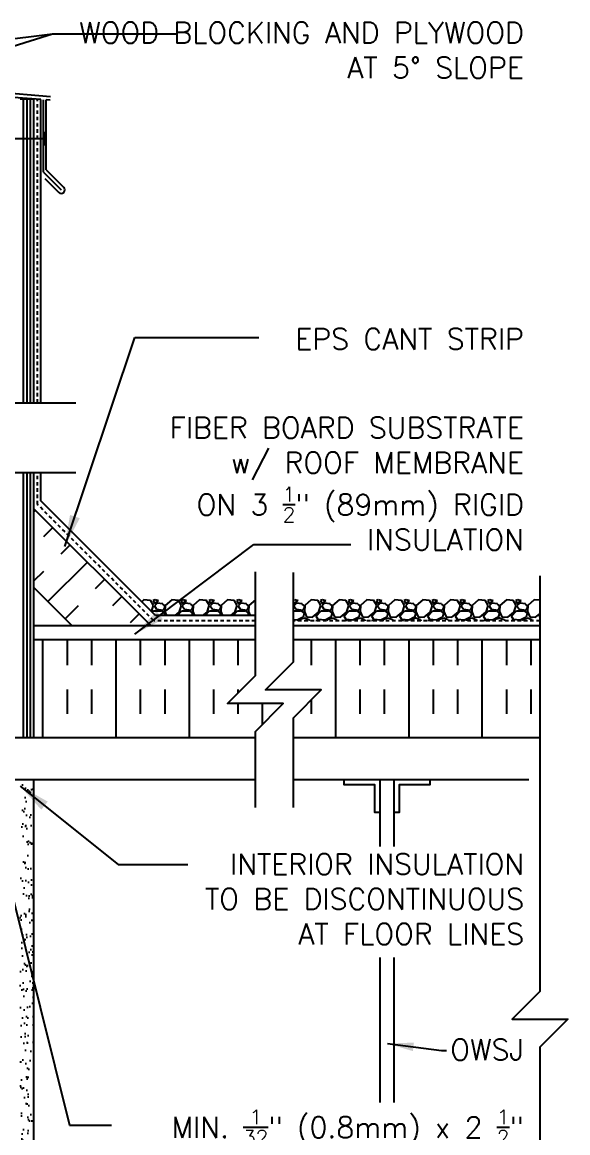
# Model space of a CAD drawing. Header units: inches. Extents: x 246.3 to 299.4, y 200.3 to 277.2.
# Drawn here: x 279.83 to 299.39, y 236.48 to 276.27 of the extents above; entities that cross this region are included whole.
import ezdxf

# ---------------------------------------------------------------- set-up
doc = ezdxf.new("R2010")
doc.units = ezdxf.units.IN
doc.header["$LTSCALE"] = 0.5
doc.header["$MEASUREMENT"] = 0
doc.linetypes.add('DASHED2', pattern=[0.375, 0.25, -0.125])
for name, color, linetype in [('HATCH', 12, 'Continuous'), ('line25', 2, 'Continuous'), ('LINE50', 5, 'Continuous'), ('LINE9', 9, 'Continuous'), ('TEXT', 4, 'Continuous')]:
    doc.layers.add(name, color=color, linetype=linetype)
doc.styles.add('DIM', font='romans.shx', dxfattribs={"width": 0.7})
doc.styles.add('ROMANS', font='romans.shx', dxfattribs={"height": 1.125})
doc.dimstyles.new('ext_12', dxfattribs={"dimscale": 12, "dimtxt": 0.09375, "dimasz": 0.09375, "dimexe": 0.09375, "dimexo": 0.0625, "dimgap": 0.0625, "dimtad": 1, "dimdec": 1, "dimzin": 3, "dimdsep": 46, "dimlunit": 4, "dimtxsty": 'DIM', "dimcen": 0.09, "dimdle": 0.09375, "dimclrt": 4, "dimadec": 0, "dimazin": 0, "dimtfac": 1, "dimtdec": 1, "dimtmove": 2, "dimatfit": 3, "dimfxl": 1, "dimfrac": 2, "dimtolj": 1, "dimtzin": 0, "dimarcsym": 0})

msp = doc.modelspace()

# ---------------------------------------------------------------- hatches: boundary and pattern name
at = {"layer": 'HATCH'}
h = msp.add_hatch(dxfattribs=at)
h.set_pattern_fill('INSUL', color=256, scale=7, angle=45, style=0)
h.set_pattern_definition([(45, (172.9495, 95.7365), (-1.856155, 1.856155), []), (45, (172.3307, 96.3552), (-1.856155, 1.856155), [0.875, -0.875]), (45, (171.712, 96.974), (-1.856155, 1.856155), [0.875, -0.875])])
h.paths.add_polyline_path([(281.501, 254.763), (284.329, 254.763), (280.253, 258.839), (280.253, 256.011)])
h = msp.add_hatch(dxfattribs=at)
h.set_pattern_fill('INSUL', color=256, scale=7, angle=90, style=0)
h.set_pattern_definition([(90, (172.9495, 95.7365), (-2.625, 2e-16), []), (90, (172.0745, 95.7365), (-2.625, 2e-16), [0.875, -0.875]), (90, (171.1995, 95.7365), (-2.625, 2e-16), [0.875, -0.875])])
h.paths.add_polyline_path([(288.19, 252.857), (288.19, 254.138), (280.253, 254.138), (280.253, 250.638), (288.19, 250.638), (288.19, 250.857), (289.19, 251.857), (287.19, 251.857)])
h.paths.add_polyline_path([(289.555, 254.138), (289.555, 253.347), (288.555, 252.347), (290.555, 252.347), (289.555, 251.347), (289.555, 250.638), (298.393, 250.638), (298.393, 254.138)])
h = msp.add_hatch(dxfattribs=at)
h.set_pattern_fill('AR-SAND', color=256, scale=0.25, style=0)
h.set_pattern_definition([(37.5, (-109.1404, -1.83658), (-0.01574834, 0.48170594), [0, -0.38, 0, -0.425, 0, -0.40625]), (7.5, (-109.1404, -1.8366), (0.4424442, 0.7055365), [0, -0.205, 0, -0.3425, 0, -0.13125]), (327.5, (-109.4479, -1.8366), (0.77853547, 0.00141476), [0, -0.125, 0, -0.45, 0, -0.5875]), (317.5, (-109.4479, -1.8366), (0.75153165, 0.2194189), [0, -0.0625, 0, -0.295, 0, -0.3375])])
h.paths.add_polyline_path([(279.753, 249.138), (279.784, 244.64), (279.753, 244.64), (279.753, 231.294), (280.253, 231.294), (280.253, 249.138)])

# ---------------------------------------------------------------- linework, layer by layer
for p, q in [((280.844, 273.597), (263.878, 275.081)), ((280.503, 273.504), (279.196, 273.595)), ((279.878, 262.638), (279.878, 273.521)), ((280.003, 262.638), (280.003, 273.521)), ((280.128, 262.638), (280.128, 273.521)), ((280.503, 262.638), (280.503, 273.504)), ((280.596, 270.899), (280.596, 273.496)), ((280.834, 273.484), (280.69, 273.493)), ((280.69, 270.982), (280.69, 273.493)), ((280.596, 270.899), (281.233, 270.262)), ((280.646, 270.672), (281.145, 270.174)), ((280.69, 270.982), (281.321, 270.35)), ((279.878, 250.638), (279.878, 260.138)), ((280.003, 250.638), (280.003, 260.138)), ((280.128, 250.638), (280.128, 260.138)), ((280.503, 259.12), (280.503, 260.138)), ((284.61, 255.013), (280.503, 259.12)), ((284.19, 255.576), (284.115, 255.508)), ((284.43, 255.556), (284.19, 255.576)), ((284.541, 255.377), (284.431, 255.557)), ((284.599, 255.576), (284.529, 255.546)), ((284.529, 255.546), (284.569, 255.446)), ((284.569, 255.447), (284.719, 255.537)), ((284.72, 255.537), (284.6, 255.577)), ((285.19, 255.576), (284.96, 255.366)), ((285.43, 255.556), (285.19, 255.576)), ((285.541, 255.377), (285.431, 255.557)), ((285.599, 255.576), (285.529, 255.546)), ((285.529, 255.546), (285.569, 255.446)), ((285.569, 255.447), (285.719, 255.537)), ((285.72, 255.537), (285.6, 255.577)), ((286.19, 255.576), (285.96, 255.366)), ((286.43, 255.556), (286.19, 255.576)), ((286.541, 255.377), (286.431, 255.557)), ((286.599, 255.576), (286.529, 255.546)), ((286.529, 255.546), (286.569, 255.446)), ((286.569, 255.447), (286.719, 255.537)), ((286.72, 255.537), (286.6, 255.577)), ((287.19, 255.576), (286.96, 255.366)), ((287.43, 255.556), (287.19, 255.576)), ((287.541, 255.377), (287.431, 255.557)), ((287.599, 255.576), (287.529, 255.546)), ((287.529, 255.546), (287.569, 255.446)), ((287.569, 255.447), (287.719, 255.537)), ((287.72, 255.537), (287.6, 255.577)), ((288.19, 255.576), (287.96, 255.366)), ((288.19, 255.576), (288.19, 255.576)), ((289.599, 255.576), (289.555, 255.557)), ((289.569, 255.447), (289.719, 255.537)), ((289.72, 255.537), (289.6, 255.577)), ((290.19, 255.576), (289.96, 255.366)), ((290.43, 255.556), (290.19, 255.576)), ((290.541, 255.377), (290.431, 255.557)), ((290.599, 255.576), (290.529, 255.546)), ((290.529, 255.546), (290.569, 255.446)), ((290.569, 255.447), (290.719, 255.537)), ((290.72, 255.537), (290.6, 255.577)), ((291.19, 255.576), (290.96, 255.366)), ((291.43, 255.556), (291.19, 255.576)), ((291.541, 255.377), (291.431, 255.557)), ((291.599, 255.576), (291.529, 255.546)), ((291.529, 255.546), (291.569, 255.446)), ((291.569, 255.447), (291.719, 255.537)), ((291.72, 255.537), (291.6, 255.577)), ((292.19, 255.576), (291.96, 255.366)), ((292.43, 255.556), (292.19, 255.576)), ((292.541, 255.377), (292.431, 255.557)), ((292.599, 255.576), (292.529, 255.546)), ((292.529, 255.546), (292.569, 255.446)), ((292.569, 255.447), (292.719, 255.537)), ((292.72, 255.537), (292.6, 255.577)), ((293.19, 255.576), (292.96, 255.366)), ((293.43, 255.556), (293.19, 255.576)), ((293.541, 255.377), (293.431, 255.557)), ((293.599, 255.576), (293.529, 255.546)), ((293.529, 255.546), (293.569, 255.446)), ((293.569, 255.447), (293.719, 255.537)), ((293.72, 255.537), (293.6, 255.577)), ((294.19, 255.576), (293.96, 255.366)), ((294.43, 255.556), (294.19, 255.576)), ((294.541, 255.377), (294.431, 255.557)), ((294.599, 255.576), (294.529, 255.546)), ((294.529, 255.546), (294.569, 255.446)), ((294.569, 255.447), (294.719, 255.537)), ((294.72, 255.537), (294.6, 255.577)), ((295.19, 255.576), (294.96, 255.366)), ((295.43, 255.556), (295.19, 255.576)), ((295.541, 255.377), (295.431, 255.557)), ((295.599, 255.576), (295.529, 255.546)), ((295.529, 255.546), (295.569, 255.446)), ((295.569, 255.447), (295.719, 255.537)), ((295.72, 255.537), (295.6, 255.577)), ((296.19, 255.576), (295.96, 255.366)), ((296.43, 255.556), (296.19, 255.576)), ((296.541, 255.377), (296.431, 255.557)), ((296.599, 255.576), (296.529, 255.546)), ((296.529, 255.546), (296.569, 255.446)), ((296.569, 255.447), (296.719, 255.537)), ((296.72, 255.537), (296.6, 255.577)), ((297.19, 255.576), (296.96, 255.366)), ((297.43, 255.556), (297.19, 255.576)), ((297.541, 255.377), (297.431, 255.557)), ((297.599, 255.576), (297.529, 255.546)), ((297.529, 255.546), (297.569, 255.446)), ((297.569, 255.447), (297.719, 255.537)), ((297.72, 255.537), (297.6, 255.577)), ((298.19, 255.576), (297.96, 255.366)), ((298.393, 255.559), (298.19, 255.576)), ((284.468, 255.154), (284.54, 255.376)), ((284.496, 255.127), (284.549, 255.186)), ((284.549, 255.186), (284.809, 255.186)), ((284.669, 255.456), (284.569, 255.356)), ((284.569, 255.357), (284.649, 255.237)), ((284.65, 255.236), (284.9, 255.206)), ((284.87, 255.427), (284.67, 255.457)), ((284.809, 255.188), (284.939, 255.098)), ((284.951, 255.355), (284.871, 255.425)), ((284.9, 255.207), (284.95, 255.297)), ((284.94, 255.096), (284.916, 255.013)), ((284.948, 255.158), (285.009, 255.013)), ((284.959, 255.367), (284.949, 255.157)), ((284.949, 255.296), (284.949, 255.356)), ((285.311, 255.013), (285.459, 255.127)), ((285.393, 255.013), (285.549, 255.186)), ((285.46, 255.126), (285.54, 255.376)), ((285.549, 255.186), (285.809, 255.186)), ((285.669, 255.456), (285.569, 255.356)), ((285.569, 255.357), (285.649, 255.237)), ((285.65, 255.236), (285.9, 255.206)), ((285.87, 255.427), (285.67, 255.457)), ((285.809, 255.188), (285.939, 255.098)), ((285.951, 255.355), (285.871, 255.425)), ((285.9, 255.207), (285.95, 255.297)), ((285.94, 255.096), (285.916, 255.013)), ((285.948, 255.158), (286.009, 255.013)), ((285.959, 255.367), (285.949, 255.157)), ((285.949, 255.296), (285.949, 255.356)), ((286.311, 255.013), (286.459, 255.127)), ((286.393, 255.013), (286.549, 255.186)), ((286.46, 255.126), (286.54, 255.376)), ((286.549, 255.186), (286.809, 255.186)), ((286.669, 255.456), (286.569, 255.356)), ((286.569, 255.357), (286.649, 255.237)), ((286.65, 255.236), (286.9, 255.206)), ((286.87, 255.427), (286.67, 255.457)), ((286.809, 255.188), (286.939, 255.098)), ((286.951, 255.355), (286.871, 255.425)), ((286.9, 255.207), (286.95, 255.297)), ((286.94, 255.096), (286.916, 255.013)), ((286.948, 255.158), (287.009, 255.013)), ((286.959, 255.367), (286.949, 255.157)), ((286.949, 255.296), (286.949, 255.356)), ((287.311, 255.013), (287.459, 255.127)), ((287.393, 255.013), (287.549, 255.186)), ((287.46, 255.126), (287.54, 255.376)), ((287.549, 255.186), (287.809, 255.186)), ((287.669, 255.456), (287.569, 255.356)), ((287.569, 255.357), (287.649, 255.237)), ((287.65, 255.236), (287.9, 255.206)), ((287.87, 255.427), (287.67, 255.457)), ((287.809, 255.188), (287.939, 255.098)), ((287.951, 255.355), (287.871, 255.425)), ((287.9, 255.207), (287.95, 255.297)), ((287.94, 255.096), (287.916, 255.013)), ((287.948, 255.158), (288.009, 255.013)), ((287.959, 255.367), (287.949, 255.157)), ((287.949, 255.296), (287.949, 255.356)), ((289.555, 255.481), (289.569, 255.446)), ((289.555, 255.186), (289.809, 255.186)), ((289.669, 255.456), (289.569, 255.356)), ((289.569, 255.357), (289.649, 255.237)), ((289.65, 255.236), (289.9, 255.206)), ((289.87, 255.427), (289.67, 255.457)), ((289.809, 255.188), (289.939, 255.098)), ((289.951, 255.355), (289.871, 255.425)), ((289.9, 255.207), (289.95, 255.297)), ((289.94, 255.096), (289.9, 254.956)), ((289.948, 255.158), (290.028, 254.968)), ((289.959, 255.367), (289.949, 255.157)), ((289.949, 255.296), (289.949, 255.356)), ((290.239, 254.957), (290.459, 255.127)), ((290.369, 254.986), (290.549, 255.186)), ((290.46, 255.126), (290.54, 255.376)), ((290.549, 255.186), (290.809, 255.186)), ((290.669, 255.456), (290.569, 255.356)), ((290.569, 255.357), (290.649, 255.237)), ((290.65, 255.236), (290.9, 255.206)), ((290.87, 255.427), (290.67, 255.457)), ((290.809, 255.188), (290.939, 255.098)), ((290.951, 255.355), (290.871, 255.425)), ((290.9, 255.207), (290.95, 255.297)), ((290.94, 255.096), (290.9, 254.956)), ((290.948, 255.158), (291.028, 254.968)), ((290.959, 255.367), (290.949, 255.157)), ((290.949, 255.296), (290.949, 255.356)), ((291.239, 254.957), (291.459, 255.127)), ((291.369, 254.986), (291.549, 255.186)), ((291.46, 255.126), (291.54, 255.376)), ((291.549, 255.186), (291.809, 255.186)), ((291.669, 255.456), (291.569, 255.356)), ((291.569, 255.357), (291.649, 255.237)), ((291.65, 255.236), (291.9, 255.206)), ((291.87, 255.427), (291.67, 255.457)), ((291.809, 255.188), (291.939, 255.098)), ((291.951, 255.355), (291.871, 255.425)), ((291.9, 255.207), (291.95, 255.297)), ((291.94, 255.096), (291.9, 254.956)), ((291.948, 255.158), (292.028, 254.968)), ((291.959, 255.367), (291.949, 255.157)), ((291.949, 255.296), (291.949, 255.356)), ((292.239, 254.957), (292.459, 255.127)), ((292.369, 254.986), (292.549, 255.186)), ((292.46, 255.126), (292.54, 255.376)), ((292.549, 255.186), (292.809, 255.186)), ((292.669, 255.456), (292.569, 255.356)), ((292.569, 255.357), (292.649, 255.237)), ((292.65, 255.236), (292.9, 255.206)), ((292.87, 255.427), (292.67, 255.457)), ((292.809, 255.188), (292.939, 255.098)), ((292.951, 255.355), (292.871, 255.425)), ((292.9, 255.207), (292.95, 255.297)), ((292.94, 255.096), (292.9, 254.956)), ((292.948, 255.158), (293.028, 254.968)), ((292.959, 255.367), (292.949, 255.157)), ((292.949, 255.296), (292.949, 255.356)), ((293.239, 254.957), (293.459, 255.127)), ((293.369, 254.986), (293.549, 255.186)), ((293.46, 255.126), (293.54, 255.376)), ((293.549, 255.186), (293.809, 255.186)), ((293.669, 255.456), (293.569, 255.356)), ((293.569, 255.357), (293.649, 255.237)), ((293.65, 255.236), (293.9, 255.206)), ((293.87, 255.427), (293.67, 255.457)), ((293.809, 255.188), (293.939, 255.098)), ((293.951, 255.355), (293.871, 255.425)), ((293.9, 255.207), (293.95, 255.297)), ((293.94, 255.096), (293.9, 254.956)), ((293.948, 255.158), (294.028, 254.968)), ((293.959, 255.367), (293.949, 255.157)), ((293.949, 255.296), (293.949, 255.356)), ((294.239, 254.957), (294.459, 255.127)), ((294.369, 254.986), (294.549, 255.186)), ((294.46, 255.126), (294.54, 255.376)), ((294.549, 255.186), (294.809, 255.186)), ((294.669, 255.456), (294.569, 255.356)), ((294.569, 255.357), (294.649, 255.237)), ((294.65, 255.236), (294.9, 255.206)), ((294.87, 255.427), (294.67, 255.457)), ((294.809, 255.188), (294.939, 255.098)), ((294.951, 255.355), (294.871, 255.425)), ((294.9, 255.207), (294.95, 255.297)), ((294.94, 255.096), (294.9, 254.956)), ((294.948, 255.158), (295.028, 254.968)), ((294.959, 255.367), (294.949, 255.157)), ((294.949, 255.296), (294.949, 255.356)), ((295.239, 254.957), (295.459, 255.127)), ((295.369, 254.986), (295.549, 255.186)), ((295.46, 255.126), (295.54, 255.376)), ((295.549, 255.186), (295.809, 255.186)), ((295.669, 255.456), (295.569, 255.356)), ((295.569, 255.357), (295.649, 255.237)), ((295.65, 255.236), (295.9, 255.206)), ((295.87, 255.427), (295.67, 255.457)), ((295.809, 255.188), (295.939, 255.098)), ((295.951, 255.355), (295.871, 255.425)), ((295.9, 255.207), (295.95, 255.297)), ((295.94, 255.096), (295.9, 254.956)), ((295.948, 255.158), (296.028, 254.968)), ((295.959, 255.367), (295.949, 255.157)), ((295.949, 255.296), (295.949, 255.356)), ((296.239, 254.957), (296.459, 255.127)), ((296.369, 254.986), (296.549, 255.186)), ((296.46, 255.126), (296.54, 255.376)), ((296.549, 255.186), (296.809, 255.186)), ((296.669, 255.456), (296.569, 255.356)), ((296.569, 255.357), (296.649, 255.237)), ((296.65, 255.236), (296.9, 255.206)), ((296.87, 255.427), (296.67, 255.457)), ((296.809, 255.188), (296.939, 255.098)), ((296.951, 255.355), (296.871, 255.425)), ((296.9, 255.207), (296.95, 255.297)), ((296.94, 255.096), (296.9, 254.956)), ((296.948, 255.158), (297.028, 254.968)), ((296.959, 255.367), (296.949, 255.157)), ((296.949, 255.296), (296.949, 255.356)), ((297.239, 254.957), (297.459, 255.127)), ((297.369, 254.986), (297.549, 255.186)), ((297.46, 255.126), (297.54, 255.376)), ((297.549, 255.186), (297.809, 255.186)), ((297.669, 255.456), (297.569, 255.356)), ((297.569, 255.357), (297.649, 255.237)), ((297.65, 255.236), (297.9, 255.206)), ((297.87, 255.427), (297.67, 255.457)), ((297.809, 255.188), (297.939, 255.098)), ((297.951, 255.355), (297.871, 255.425)), ((297.9, 255.207), (297.95, 255.297)), ((297.94, 255.096), (297.9, 254.956)), ((297.948, 255.158), (298.028, 254.968)), ((297.959, 255.367), (297.949, 255.157)), ((297.949, 255.296), (297.949, 255.356)), ((288.19, 255.013), (284.61, 255.013)), ((289.689, 254.848), (289.555, 254.859)), ((289.9, 254.956), (289.69, 254.846)), ((289.767, 254.825), (289.789, 254.876)), ((289.79, 254.876), (289.95, 254.926)), ((289.949, 254.926), (290.109, 254.866)), ((290.029, 254.966), (290.239, 254.956)), ((290.11, 254.866), (290.129, 254.825)), ((290.46, 254.835), (290.359, 254.825)), ((290.441, 254.866), (290.371, 254.986)), ((290.689, 254.848), (290.439, 254.868)), ((290.508, 254.825), (290.459, 254.837)), ((290.9, 254.956), (290.69, 254.846)), ((290.767, 254.825), (290.789, 254.876)), ((290.79, 254.876), (290.95, 254.926)), ((290.949, 254.926), (291.109, 254.866)), ((291.029, 254.966), (291.239, 254.956)), ((291.11, 254.866), (291.129, 254.825)), ((291.46, 254.835), (291.359, 254.825)), ((291.441, 254.866), (291.371, 254.986)), ((291.689, 254.848), (291.439, 254.868)), ((291.508, 254.825), (291.459, 254.837)), ((291.9, 254.956), (291.69, 254.846)), ((291.767, 254.825), (291.789, 254.876)), ((291.79, 254.876), (291.95, 254.926)), ((291.949, 254.926), (292.109, 254.866)), ((292.029, 254.966), (292.239, 254.956)), ((292.11, 254.866), (292.129, 254.825)), ((292.46, 254.835), (292.359, 254.825)), ((292.441, 254.866), (292.371, 254.986)), ((292.689, 254.848), (292.439, 254.868)), ((292.508, 254.825), (292.459, 254.837)), ((292.9, 254.956), (292.69, 254.846)), ((292.767, 254.825), (292.789, 254.876)), ((292.79, 254.876), (292.95, 254.926)), ((292.949, 254.926), (293.109, 254.866)), ((293.029, 254.966), (293.239, 254.956)), ((293.11, 254.866), (293.129, 254.825)), ((293.46, 254.835), (293.359, 254.825)), ((293.441, 254.866), (293.371, 254.986)), ((293.689, 254.848), (293.439, 254.868)), ((293.508, 254.825), (293.459, 254.837)), ((293.9, 254.956), (293.69, 254.846)), ((293.767, 254.825), (293.789, 254.876)), ((293.79, 254.876), (293.95, 254.926)), ((293.949, 254.926), (294.109, 254.866)), ((294.029, 254.966), (294.239, 254.956)), ((294.11, 254.866), (294.129, 254.825)), ((294.46, 254.835), (294.359, 254.825)), ((294.441, 254.866), (294.371, 254.986)), ((294.689, 254.848), (294.439, 254.868)), ((294.508, 254.825), (294.459, 254.837)), ((294.9, 254.956), (294.69, 254.846)), ((294.767, 254.825), (294.789, 254.876)), ((294.79, 254.876), (294.95, 254.926)), ((294.949, 254.926), (295.109, 254.866)), ((295.029, 254.966), (295.239, 254.956)), ((295.11, 254.866), (295.129, 254.825)), ((295.46, 254.835), (295.359, 254.825)), ((295.441, 254.866), (295.371, 254.986)), ((295.689, 254.848), (295.439, 254.868)), ((295.508, 254.825), (295.459, 254.837)), ((295.9, 254.956), (295.69, 254.846)), ((295.767, 254.825), (295.789, 254.876)), ((295.79, 254.876), (295.95, 254.926)), ((295.949, 254.926), (296.109, 254.866)), ((296.029, 254.966), (296.239, 254.956)), ((296.11, 254.866), (296.129, 254.825)), ((296.46, 254.835), (296.359, 254.825)), ((296.441, 254.866), (296.371, 254.986)), ((296.689, 254.848), (296.439, 254.868)), ((296.508, 254.825), (296.459, 254.837)), ((296.9, 254.956), (296.69, 254.846)), ((296.767, 254.825), (296.789, 254.876)), ((296.79, 254.876), (296.95, 254.926)), ((296.949, 254.926), (297.109, 254.866)), ((297.029, 254.966), (297.239, 254.956)), ((297.11, 254.866), (297.129, 254.825)), ((297.46, 254.835), (297.359, 254.825)), ((297.441, 254.866), (297.371, 254.986)), ((297.689, 254.848), (297.439, 254.868)), ((297.508, 254.825), (297.459, 254.837)), ((297.9, 254.956), (297.69, 254.846)), ((297.767, 254.825), (297.789, 254.876)), ((297.79, 254.876), (297.95, 254.926)), ((297.949, 254.926), (298.109, 254.866)), ((298.029, 254.966), (298.239, 254.956)), ((298.11, 254.866), (298.129, 254.825)), ((298.239, 254.957), (298.393, 255.075)), ((298.393, 254.828), (298.359, 254.825)), ((298.369, 254.986), (298.393, 255.012)), ((298.393, 254.949), (298.371, 254.986))]:
    msp.add_line(p, q, dxfattribs=at)
msp.add_arc((281.233, 270.262), 0.125, 225, 45, dxfattribs=at)
at = {"layer": 'line25'}
for p, q in [((280.253, 273.521), (279.753, 273.521)), ((280.253, 262.638), (280.253, 273.521)), ((280.253, 250.638), (280.253, 260.138)), ((284.454, 254.638), (280.253, 258.839)), ((281.626, 254.638), (280.253, 256.011))]:
    msp.add_line(p, q, dxfattribs=at)
at = {"layer": 'line25', "color": 192}
for p, q in [((279.315, 249.138), (288.19, 249.138)), ((289.555, 249.138), (297.993, 249.138))]:
    msp.add_line(p, q, dxfattribs=at)
at = {"layer": 'line25'}
for points in [[(288.19, 254.138), (280.253, 254.138)], [(298.393, 254.138), (289.555, 254.138)]]:
    msp.add_lwpolyline(points, dxfattribs=at)
at = {"layer": 'LINE50', "color": 9, "linetype": 'DASHED2'}
for p, q in [((280.378, 262.638), (280.378, 273.512)), ((280.378, 258.995), (280.378, 260.138)), ((284.547, 254.825), (280.378, 258.995)), ((288.19, 254.825), (284.547, 254.825)), ((298.393, 254.825), (289.555, 254.825))]:
    msp.add_line(p, q, dxfattribs=at)
at = {"layer": 'LINE50', "color": 9}
msp.add_line((280.253, 231.294), (280.253, 249.138), dxfattribs=at)
at = {"layer": 'LINE9'}
for p, q in [((280.631, 272.099), (280.631, 272.349)), ((280.631, 272.099), (278.785, 272.099)), ((280.631, 272.099), (280.631, 271.849)), ((273.391, 262.638), (281.753, 262.638)), ((273.391, 260.138), (281.753, 260.138)), ((275.147, 250.638), (288.19, 250.638)), ((289.555, 250.638), (298.393, 250.638)), ((292.659, 249.138), (292.659, 246.735)), ((293.159, 249.138), (293.159, 246.735)), ((292.659, 242.752), (292.659, 237.566)), ((293.159, 242.752), (293.159, 237.566))]:
    msp.add_line(p, q, dxfattribs=at)
for points in [[(288.19, 248.138), (288.19, 250.857), (289.19, 251.857), (287.19, 251.857), (288.19, 252.857), (288.19, 256.576)], [(289.555, 248.138), (289.555, 251.347), (290.555, 252.347), (288.555, 252.347), (289.555, 253.347), (289.555, 256.557)], [(298.393, 256.432), (298.393, 241.542), (297.393, 240.542), (298.393, 240.542), (299.393, 240.542), (298.393, 239.542), (298.393, 226.097)], [(288.19, 254.638), (280.253, 254.638)], [(298.393, 254.638), (289.555, 254.638)], [(292.659, 247.95), (292.472, 247.95), (292.472, 248.95), (291.37, 248.95), (291.37, 249.138), (294.449, 249.138), (294.449, 248.95), (293.347, 248.95), (293.347, 247.95), (293.159, 247.95)]]:
    msp.add_lwpolyline(points, dxfattribs=at)

# ---------------------------------------------------------------- texts
at = {"layer": 'TEXT', "char_height": 0.75, "style": 'ROMANS'}
for s, insert, width, attachment_point in [('\\A1;WOOD BLOCKING AND PLYWOOD \\PAT 5%%D SLOPE', (297.817, 276.273), 17.3954, 3), ('\\A1;EPS CANT STRIP', (297.817, 265.295), 9.59335, 3), ('\\A1;FIBER BOARD SUBSTRATE\\Pw/ ROOF MEMBRANE \\PON 3 {\\H0.7x;\\S1/2;}" (89mm) RIGID \\PINSULATION', (297.817, 262.119), 26.1134, 3), ('\\A1;INTERIOR INSULATION TO BE DISCONTINUOUS AT FLOOR LINES', (297.825, 244.852), 13.00001, 6), ('\\A1;OWSJ', (297.815, 239.451), 12.22718, 6), ('\\A1;MIN. {\\H0.7x;\\S1/32;}" (0.8mm) x 2 {\\H0.7x;\\S1/2;}" (63.5mm) GALVANIZED STEEL CHANNEL CAP TO PROVIDE THERMAL BARRIER PROTECTION  ', (297.814, 234.299), 16.71576, 6)]:
    msp.add_mtext(s, dxfattribs=dict(at, insert=insert, width=width, attachment_point=attachment_point))

# ---------------------------------------------------------------- leaders
at = {"layer": 'TEXT'}
for points, override in [([(269.366, 274.426), (280.922, 275.862), (285.365, 275.862)], {"dimgap": 0.0625, "dimtad": 0}), ([(271.003, 272.77), (280.922, 275.862)], {"dimgap": 0.0625, "dimtad": 0}), ([(281.361, 257.491), (283.874, 264.97), (288.31, 264.97)], {"dimgap": 0.0625, "dimtad": 0}), ([(283.866, 254.345), (288.136, 257.558), (291.618, 257.558)], {"dimgap": 0.0625, "dimtad": 0}), ([(278.44, 249.138), (281.522, 236.747), (283.037, 236.747)], {"dimgap": 0.0625, "dimtad": 0}), ([(279.753, 248.9), (283.273, 246.094), (285.766, 246.094)], {"dimgap": 0.0625, "dimtad": 0}), ([(292.926, 239.674), (294.87, 239.428), (295.038, 239.428)], {"dimasz": 0.078125, "dimgap": 0.0625, "dimtad": 0})]:
    msp.add_leader(points, dimstyle='ext_12', override=override, dxfattribs=at)

doc.saveas('drawing.dxf')
